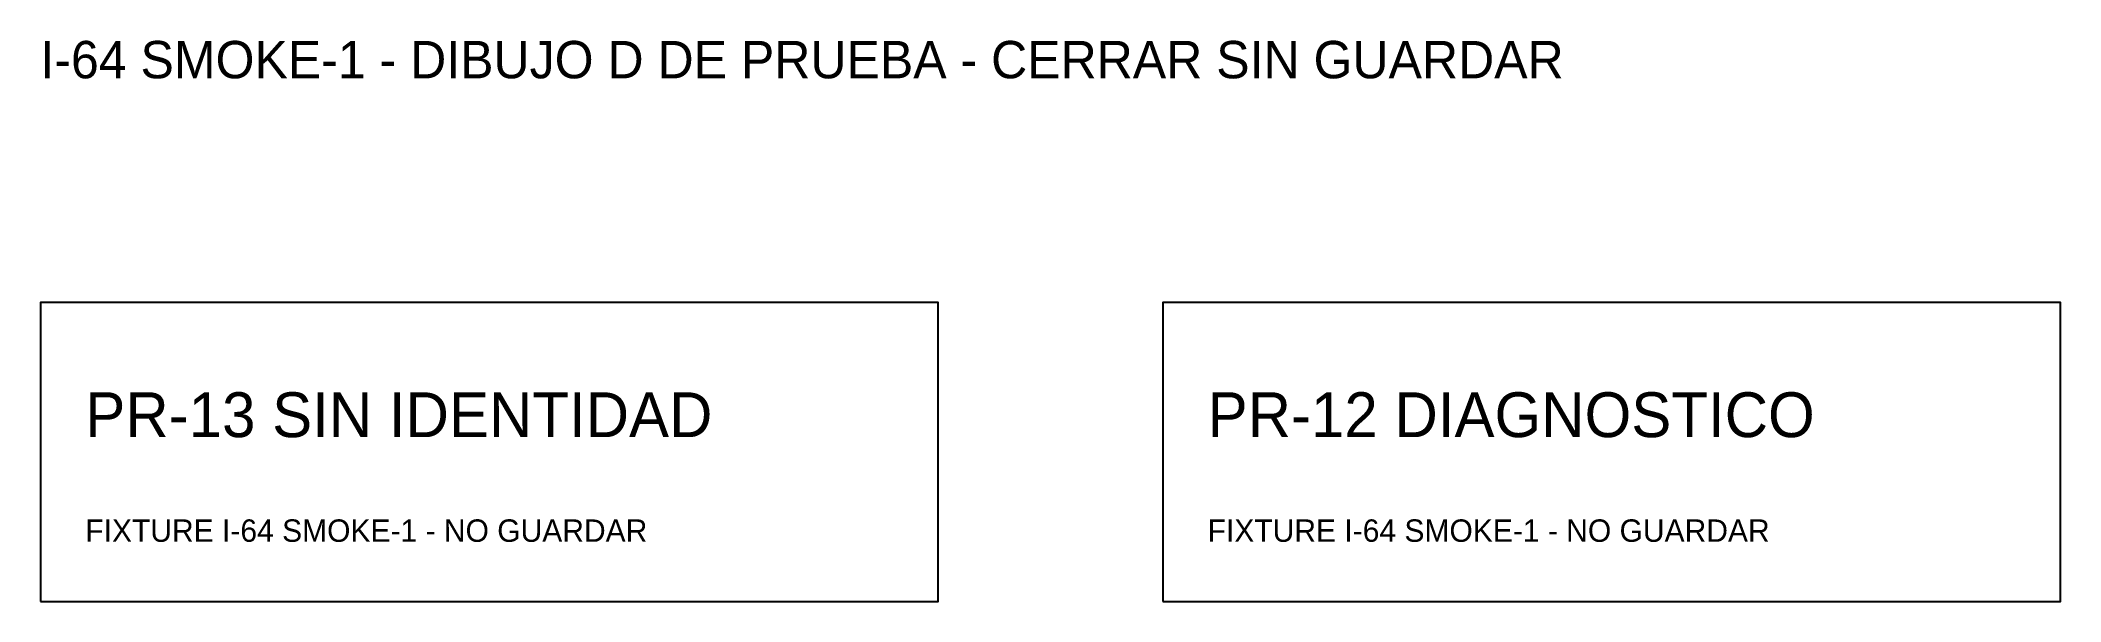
# Model space of a CAD drawing. Header units: inches. Extents: x 0 to 270, y 0 to 75.
import ezdxf

# ---------------------------------------------------------------- set-up
doc = ezdxf.new("R2010")
doc.units = ezdxf.units.IN
doc.header["$MEASUREMENT"] = 0

# ---------------------------------------------------------------- blocks, each defined once
blk = doc.blocks.new('I64_FX_PR13_SIN_IDENTIDAD')
blk.add_lwpolyline([(0, 0), (120, 0), (120, 40), (0, 40)], close=True)
for s, height, p in [('PR-13 SIN IDENTIDAD', 6, (6, 22)), ('FIXTURE I-64 SMOKE-1 - NO GUARDAR', 3, (6, 8))]:
    blk.add_text(s, height=height).set_placement(p)
blk = doc.blocks.new('I64_FX_PR12_DIAGNOSTICO')
blk.add_lwpolyline([(0, 0), (120, 0), (120, 40), (0, 40)], close=True)
for s, height, p in [('PR-12 DIAGNOSTICO', 6, (6, 22)), ('FIXTURE I-64 SMOKE-1 - NO GUARDAR', 3, (6, 8))]:
    blk.add_text(s, height=height).set_placement(p)

msp = doc.modelspace()

# ---------------------------------------------------------------- block references
for name, p in [('I64_FX_PR13_SIN_IDENTIDAD', (0, 0)), ('I64_FX_PR12_DIAGNOSTICO', (150, 0))]:
    msp.add_blockref(name, p)

# ---------------------------------------------------------------- texts
msp.add_text('I-64 SMOKE-1 - DIBUJO D DE PRUEBA - CERRAR SIN GUARDAR', height=5).set_placement((0, 70))

doc.saveas('drawing.dxf')
